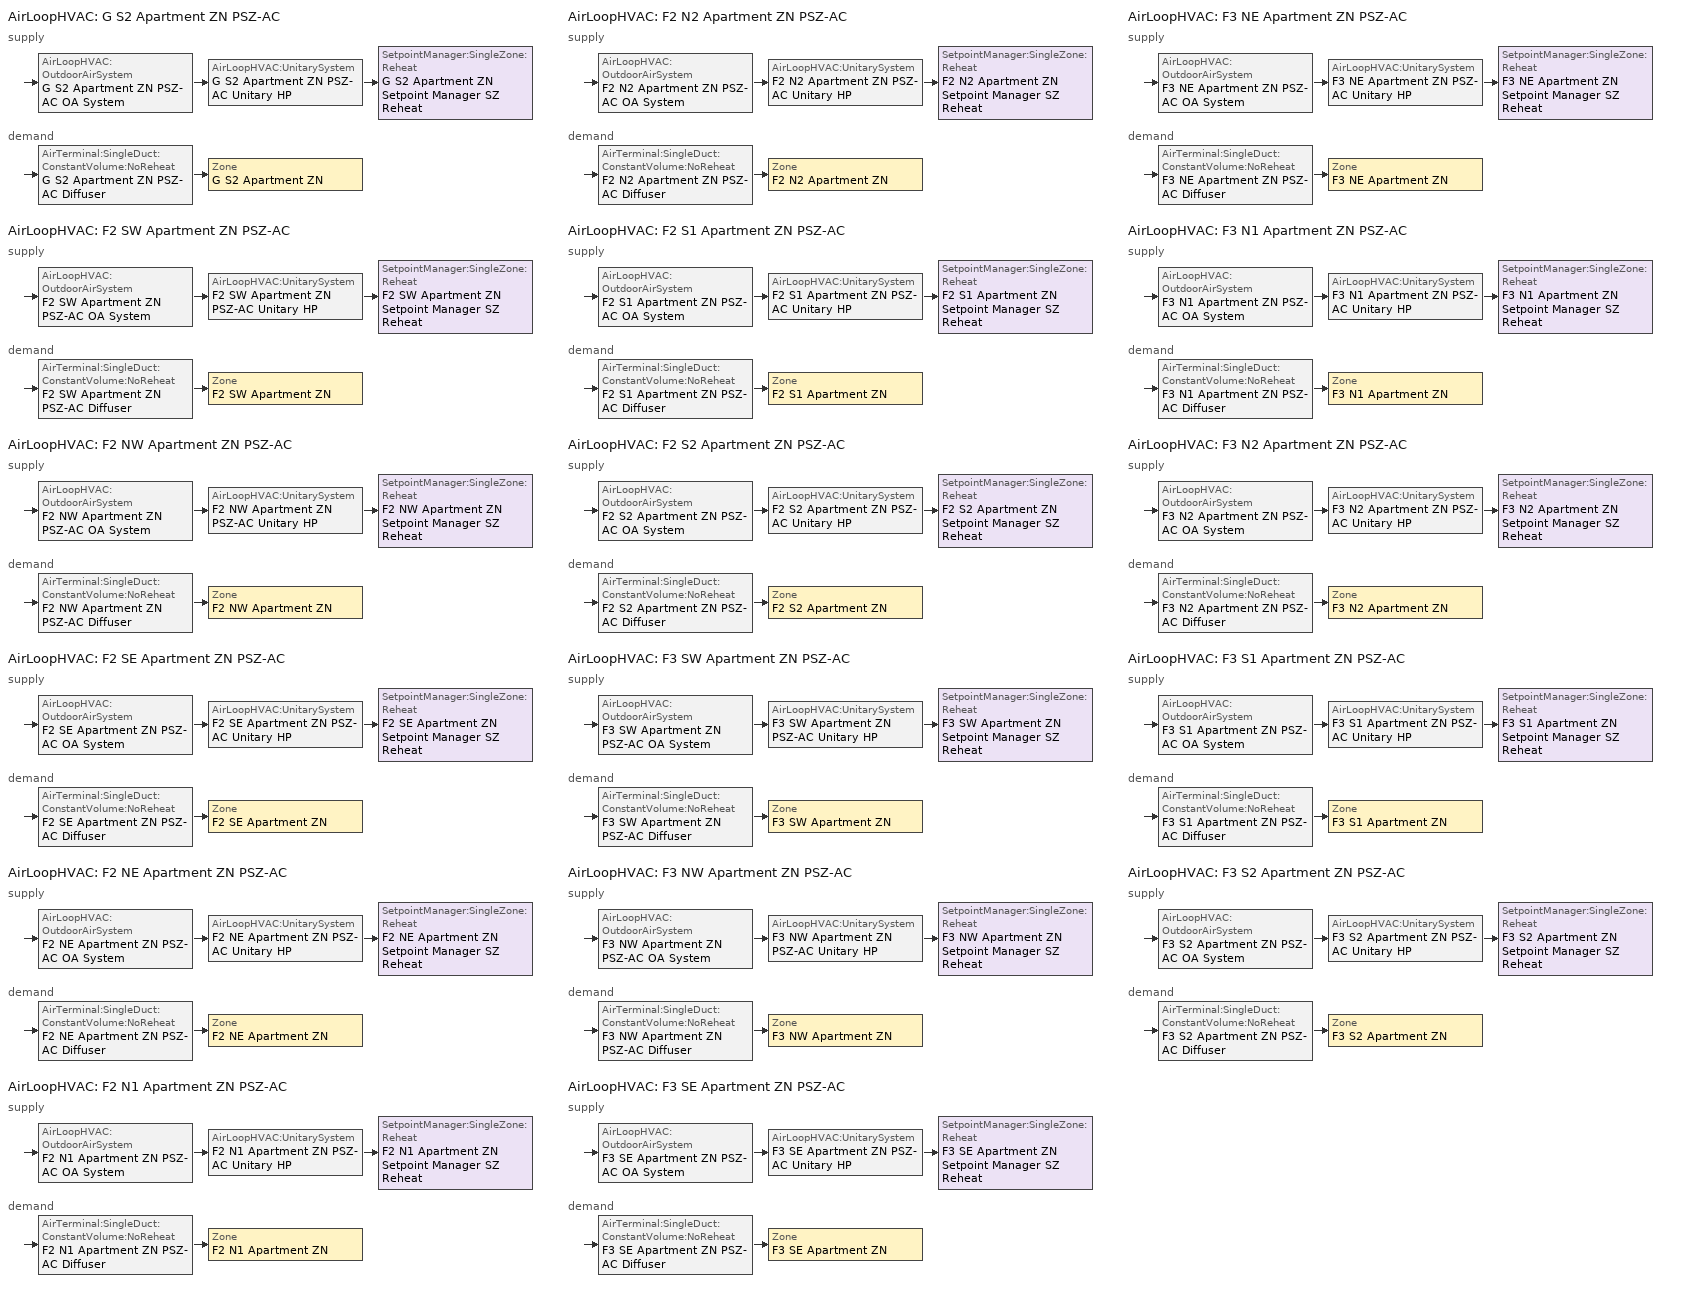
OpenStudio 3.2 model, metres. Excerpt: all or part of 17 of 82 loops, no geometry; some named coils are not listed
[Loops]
AirLoopHVAC 'G S2 Apartment ZN PSZ-AC'
 supply: AirLoopHVAC:OutdoorAirSystem 'G S2 Apartment ZN PSZ-AC OA System' > AirLoopHVAC:UnitarySystem 'G S2 Apartment ZN PSZ-AC Unitary HP' > SetpointManager:SingleZone:Reheat 'G S2 Apartment ZN Setpoint Manager SZ Reheat'
 demand: AirTerminal:SingleDuct:ConstantVolume:NoReheat 'G S2 Apartment ZN PSZ-AC Diffuser' > Zone 'G S2 Apartment ZN'
AirLoopHVAC 'F2 SW Apartment ZN PSZ-AC'
 supply: AirLoopHVAC:OutdoorAirSystem 'F2 SW Apartment ZN PSZ-AC OA System' > AirLoopHVAC:UnitarySystem 'F2 SW Apartment ZN PSZ-AC Unitary HP' > SetpointManager:SingleZone:Reheat 'F2 SW Apartment ZN Setpoint Manager SZ Reheat'
 demand: AirTerminal:SingleDuct:ConstantVolume:NoReheat 'F2 SW Apartment ZN PSZ-AC Diffuser' > Zone 'F2 SW Apartment ZN'
AirLoopHVAC 'F2 NW Apartment ZN PSZ-AC'
 supply: AirLoopHVAC:OutdoorAirSystem 'F2 NW Apartment ZN PSZ-AC OA System' > AirLoopHVAC:UnitarySystem 'F2 NW Apartment ZN PSZ-AC Unitary HP' > SetpointManager:SingleZone:Reheat 'F2 NW Apartment ZN Setpoint Manager SZ Reheat'
 demand: AirTerminal:SingleDuct:ConstantVolume:NoReheat 'F2 NW Apartment ZN PSZ-AC Diffuser' > Zone 'F2 NW Apartment ZN'
AirLoopHVAC 'F2 SE Apartment ZN PSZ-AC'
 supply: AirLoopHVAC:OutdoorAirSystem 'F2 SE Apartment ZN PSZ-AC OA System' > AirLoopHVAC:UnitarySystem 'F2 SE Apartment ZN PSZ-AC Unitary HP' > SetpointManager:SingleZone:Reheat 'F2 SE Apartment ZN Setpoint Manager SZ Reheat'
 demand: AirTerminal:SingleDuct:ConstantVolume:NoReheat 'F2 SE Apartment ZN PSZ-AC Diffuser' > Zone 'F2 SE Apartment ZN'
AirLoopHVAC 'F2 NE Apartment ZN PSZ-AC'
 supply: AirLoopHVAC:OutdoorAirSystem 'F2 NE Apartment ZN PSZ-AC OA System' > AirLoopHVAC:UnitarySystem 'F2 NE Apartment ZN PSZ-AC Unitary HP' > SetpointManager:SingleZone:Reheat 'F2 NE Apartment ZN Setpoint Manager SZ Reheat'
 demand: AirTerminal:SingleDuct:ConstantVolume:NoReheat 'F2 NE Apartment ZN PSZ-AC Diffuser' > Zone 'F2 NE Apartment ZN'
AirLoopHVAC 'F2 N1 Apartment ZN PSZ-AC'
 supply: AirLoopHVAC:OutdoorAirSystem 'F2 N1 Apartment ZN PSZ-AC OA System' > AirLoopHVAC:UnitarySystem 'F2 N1 Apartment ZN PSZ-AC Unitary HP' > SetpointManager:SingleZone:Reheat 'F2 N1 Apartment ZN Setpoint Manager SZ Reheat'
 demand: AirTerminal:SingleDuct:ConstantVolume:NoReheat 'F2 N1 Apartment ZN PSZ-AC Diffuser' > Zone 'F2 N1 Apartment ZN'
AirLoopHVAC 'F2 N2 Apartment ZN PSZ-AC'
 supply: AirLoopHVAC:OutdoorAirSystem 'F2 N2 Apartment ZN PSZ-AC OA System' > AirLoopHVAC:UnitarySystem 'F2 N2 Apartment ZN PSZ-AC Unitary HP' > SetpointManager:SingleZone:Reheat 'F2 N2 Apartment ZN Setpoint Manager SZ Reheat'
 demand: AirTerminal:SingleDuct:ConstantVolume:NoReheat 'F2 N2 Apartment ZN PSZ-AC Diffuser' > Zone 'F2 N2 Apartment ZN'
AirLoopHVAC 'F2 S1 Apartment ZN PSZ-AC'
 supply: AirLoopHVAC:OutdoorAirSystem 'F2 S1 Apartment ZN PSZ-AC OA System' > AirLoopHVAC:UnitarySystem 'F2 S1 Apartment ZN PSZ-AC Unitary HP' > SetpointManager:SingleZone:Reheat 'F2 S1 Apartment ZN Setpoint Manager SZ Reheat'
 demand: AirTerminal:SingleDuct:ConstantVolume:NoReheat 'F2 S1 Apartment ZN PSZ-AC Diffuser' > Zone 'F2 S1 Apartment ZN'
AirLoopHVAC 'F2 S2 Apartment ZN PSZ-AC'
 supply: AirLoopHVAC:OutdoorAirSystem 'F2 S2 Apartment ZN PSZ-AC OA System' > AirLoopHVAC:UnitarySystem 'F2 S2 Apartment ZN PSZ-AC Unitary HP' > SetpointManager:SingleZone:Reheat 'F2 S2 Apartment ZN Setpoint Manager SZ Reheat'
 demand: AirTerminal:SingleDuct:ConstantVolume:NoReheat 'F2 S2 Apartment ZN PSZ-AC Diffuser' > Zone 'F2 S2 Apartment ZN'
AirLoopHVAC 'F3 SW Apartment ZN PSZ-AC'
 supply: AirLoopHVAC:OutdoorAirSystem 'F3 SW Apartment ZN PSZ-AC OA System' > AirLoopHVAC:UnitarySystem 'F3 SW Apartment ZN PSZ-AC Unitary HP' > SetpointManager:SingleZone:Reheat 'F3 SW Apartment ZN Setpoint Manager SZ Reheat'
 demand: AirTerminal:SingleDuct:ConstantVolume:NoReheat 'F3 SW Apartment ZN PSZ-AC Diffuser' > Zone 'F3 SW Apartment ZN'
AirLoopHVAC 'F3 NW Apartment ZN PSZ-AC'
 supply: AirLoopHVAC:OutdoorAirSystem 'F3 NW Apartment ZN PSZ-AC OA System' > AirLoopHVAC:UnitarySystem 'F3 NW Apartment ZN PSZ-AC Unitary HP' > SetpointManager:SingleZone:Reheat 'F3 NW Apartment ZN Setpoint Manager SZ Reheat'
 demand: AirTerminal:SingleDuct:ConstantVolume:NoReheat 'F3 NW Apartment ZN PSZ-AC Diffuser' > Zone 'F3 NW Apartment ZN'
AirLoopHVAC 'F3 SE Apartment ZN PSZ-AC'
 supply: AirLoopHVAC:OutdoorAirSystem 'F3 SE Apartment ZN PSZ-AC OA System' > AirLoopHVAC:UnitarySystem 'F3 SE Apartment ZN PSZ-AC Unitary HP' > SetpointManager:SingleZone:Reheat 'F3 SE Apartment ZN Setpoint Manager SZ Reheat'
 demand: AirTerminal:SingleDuct:ConstantVolume:NoReheat 'F3 SE Apartment ZN PSZ-AC Diffuser' > Zone 'F3 SE Apartment ZN'
AirLoopHVAC 'F3 NE Apartment ZN PSZ-AC'
 supply: AirLoopHVAC:OutdoorAirSystem 'F3 NE Apartment ZN PSZ-AC OA System' > AirLoopHVAC:UnitarySystem 'F3 NE Apartment ZN PSZ-AC Unitary HP' > SetpointManager:SingleZone:Reheat 'F3 NE Apartment ZN Setpoint Manager SZ Reheat'
 demand: AirTerminal:SingleDuct:ConstantVolume:NoReheat 'F3 NE Apartment ZN PSZ-AC Diffuser' > Zone 'F3 NE Apartment ZN'
AirLoopHVAC 'F3 N1 Apartment ZN PSZ-AC'
 supply: AirLoopHVAC:OutdoorAirSystem 'F3 N1 Apartment ZN PSZ-AC OA System' > AirLoopHVAC:UnitarySystem 'F3 N1 Apartment ZN PSZ-AC Unitary HP' > SetpointManager:SingleZone:Reheat 'F3 N1 Apartment ZN Setpoint Manager SZ Reheat'
 demand: AirTerminal:SingleDuct:ConstantVolume:NoReheat 'F3 N1 Apartment ZN PSZ-AC Diffuser' > Zone 'F3 N1 Apartment ZN'
AirLoopHVAC 'F3 N2 Apartment ZN PSZ-AC'
 supply: AirLoopHVAC:OutdoorAirSystem 'F3 N2 Apartment ZN PSZ-AC OA System' > AirLoopHVAC:UnitarySystem 'F3 N2 Apartment ZN PSZ-AC Unitary HP' > SetpointManager:SingleZone:Reheat 'F3 N2 Apartment ZN Setpoint Manager SZ Reheat'
 demand: AirTerminal:SingleDuct:ConstantVolume:NoReheat 'F3 N2 Apartment ZN PSZ-AC Diffuser' > Zone 'F3 N2 Apartment ZN'
AirLoopHVAC 'F3 S1 Apartment ZN PSZ-AC'
 supply: AirLoopHVAC:OutdoorAirSystem 'F3 S1 Apartment ZN PSZ-AC OA System' > AirLoopHVAC:UnitarySystem 'F3 S1 Apartment ZN PSZ-AC Unitary HP' > SetpointManager:SingleZone:Reheat 'F3 S1 Apartment ZN Setpoint Manager SZ Reheat'
 demand: AirTerminal:SingleDuct:ConstantVolume:NoReheat 'F3 S1 Apartment ZN PSZ-AC Diffuser' > Zone 'F3 S1 Apartment ZN'
AirLoopHVAC 'F3 S2 Apartment ZN PSZ-AC'
 supply: AirLoopHVAC:OutdoorAirSystem 'F3 S2 Apartment ZN PSZ-AC OA System' > AirLoopHVAC:UnitarySystem 'F3 S2 Apartment ZN PSZ-AC Unitary HP' > SetpointManager:SingleZone:Reheat 'F3 S2 Apartment ZN Setpoint Manager SZ Reheat'
 demand: AirTerminal:SingleDuct:ConstantVolume:NoReheat 'F3 S2 Apartment ZN PSZ-AC Diffuser' > Zone 'F3 S2 Apartment ZN'
[Sizing:Zone] Zone Cooling Design Supply Air Temperature Input Method=SupplyAirTemperature; Zone Cooling Design Supply Air Temperature {C}=12.7778; Zone Cooling Design Supply Air Temperature Difference {deltaC}=11.11; Zone Heating Design Supply Air Temperature Input Method=SupplyAirTemperature; Zone Heating Design Supply Air Temperature {C}=50; Zone Heating Design Supply Air Temperature Difference {deltaC}=11.11; Zone Cooling Design Supply Air Humidity Ratio {kg-H2O/kg-air}=0.0085; Zone Heating Design Supply Air Humidity Ratio {kg-H2O/kg-air}=0.008; Cooling Design Air Flow Method=DesignDay; Heating Design Air Flow Method=DesignDay; Account for Dedicated Outdoor Air System=No; Dedicated Outdoor Air System Control Strategy=NeutralSupplyAir; Dedicated Outdoor Air Low Setpoint Temperature for Design {C}=autosize; Dedicated Outdoor Air High Setpoint Temperature for Design {C}=autosize
F2 N1 Apartment ZN; F2 N2 Apartment ZN; F2 NE Apartment ZN; F2 NW Apartment ZN; F2 S1 Apartment ZN; F2 S2 Apartment ZN; F2 SE Apartment ZN; F2 SW Apartment ZN; F3 N1 Apartment ZN; F3 N2 Apartment ZN; F3 NE Apartment ZN; F3 NW Apartment ZN; F3 S1 Apartment ZN; F3 S2 Apartment ZN; F3 SE Apartment ZN; F3 SW Apartment ZN; G S2 Apartment ZN
[Zone equipment]
F2 N1 Apartment ZN: F2 N1 Apartment ZN PSZ-AC Diffuser, F2 N1 Apartment ZN ERV
F2 N2 Apartment ZN: F2 N2 Apartment ZN PSZ-AC Diffuser, F2 N2 Apartment ZN ERV
F2 NE Apartment ZN: F2 NE Apartment ZN PSZ-AC Diffuser, F2 NE Apartment ZN ERV
F2 NW Apartment ZN: F2 NW Apartment ZN PSZ-AC Diffuser, F2 NW Apartment ZN ERV
F2 S1 Apartment ZN: F2 S1 Apartment ZN PSZ-AC Diffuser, F2 S1 Apartment ZN ERV
F2 S2 Apartment ZN: F2 S2 Apartment ZN PSZ-AC Diffuser, F2 S2 Apartment ZN ERV
F2 SE Apartment ZN: F2 SE Apartment ZN PSZ-AC Diffuser, F2 SE Apartment ZN ERV
F2 SW Apartment ZN: F2 SW Apartment ZN PSZ-AC Diffuser, F2 SW Apartment ZN ERV
F3 N1 Apartment ZN: F3 N1 Apartment ZN PSZ-AC Diffuser, F3 N1 Apartment ZN ERV
F3 N2 Apartment ZN: F3 N2 Apartment ZN PSZ-AC Diffuser, F3 N2 Apartment ZN ERV
F3 NE Apartment ZN: F3 NE Apartment ZN PSZ-AC Diffuser, F3 NE Apartment ZN ERV
F3 NW Apartment ZN: F3 NW Apartment ZN PSZ-AC Diffuser, F3 NW Apartment ZN ERV
F3 S1 Apartment ZN: F3 S1 Apartment ZN PSZ-AC Diffuser, F3 S1 Apartment ZN ERV
F3 S2 Apartment ZN: F3 S2 Apartment ZN PSZ-AC Diffuser, F3 S2 Apartment ZN ERV
F3 SE Apartment ZN: F3 SE Apartment ZN PSZ-AC Diffuser, F3 SE Apartment ZN ERV
F3 SW Apartment ZN: F3 SW Apartment ZN PSZ-AC Diffuser, F3 SW Apartment ZN ERV
G S2 Apartment ZN: G S2 Apartment ZN PSZ-AC Diffuser, G S2 Apartment ZN ERV
[AirLoopHVAC] Availability Schedule=Always On; Design Supply Air Flow Rate {m3/s}=autosize; Design Return Air Flow Fraction of Supply Air Flow=1
G S2 Apartment ZN PSZ-AC; F2 SW Apartment ZN PSZ-AC; F2 NW Apartment ZN PSZ-AC; F2 SE Apartment ZN PSZ-AC; F2 NE Apartment ZN PSZ-AC; F2 N1 Apartment ZN PSZ-AC; F2 N2 Apartment ZN PSZ-AC; F2 S1 Apartment ZN PSZ-AC; F2 S2 Apartment ZN PSZ-AC; F3 SW Apartment ZN PSZ-AC; F3 NW Apartment ZN PSZ-AC; F3 SE Apartment ZN PSZ-AC; F3 NE Apartment ZN PSZ-AC; F3 N1 Apartment ZN PSZ-AC; F3 N2 Apartment ZN PSZ-AC; F3 S1 Apartment ZN PSZ-AC; F3 S2 Apartment ZN PSZ-AC
[Sizing:System] Type of Load to Size On=Sensible; Design Outdoor Air Flow Rate {m3/s}=Autosize; Central Heating Maximum System Air Flow Ratio=1; Preheat Design Temperature {C}=7.22222; Preheat Design Humidity Ratio {kg-H2O/kg-Air}=0.008; Precool Design Temperature {C}=12.7778; Precool Design Humidity Ratio {kg-H2O/kg-Air}=0.008; Central Cooling Design Supply Air Temperature {C}=12.7778; Central Heating Design Supply Air Temperature {C}=50; Sizing Option=Coincident; 100% Outdoor Air in Cooling=No; 100% Outdoor Air in Heating=No; Central Cooling Design Supply Air Humidity Ratio {kg-H2O/kg-Air}=0.0085; Central Heating Design Supply Air Humidity Ratio {kg-H2O/kg-Air}=0.008; Cooling Design Air Flow Method=DesignDay; Cooling Design Air Flow Rate {m3/s}=0; Heating Design Air Flow Method=DesignDay; Heating Design Air Flow Rate {m3/s}=0; System Outdoor Air Method=ZoneSum; Zone Maximum Outdoor Air Fraction=1; Cooling Supply Air Flow Rate Per Floor Area {m3/s-m2}=0.00996765; Cooling Fraction of Autosized Cooling Supply Air Flow Rate=1; Cooling Supply Air Flow Rate Per Unit Cooling Capacity {m3/s-W}=3.94755e-05; Heating Supply Air Flow Rate Per Floor Area {m3/s-m2}=0.00996765; Heating Fraction of Autosized Heating Supply Air Flow Rate=1; Heating Fraction of Autosized Cooling Supply Air Flow Rate=1; Heating Supply Air Flow Rate Per Unit Heating Capacity {m3/s-W}=3.15882e-05; Cooling Design Capacity Method=CoolingDesignCapacity; Cooling Design Capacity {W}=autosize; Cooling Design Capacity Per Floor Area {W/m2}=234.7; Fraction of Autosized Cooling Design Capacity=1; Heating Design Capacity Method=HeatingDesignCapacity; Heating Design Capacity {W}=autosize; Heating Design Capacity Per Floor Area {W/m2}=157; Fraction of Autosized Heating Design Capacity=1; Central Cooling Capacity Control Method=OnOff
G S2 Apartment ZN PSZ-AC; F2 SW Apartment ZN PSZ-AC; F2 NW Apartment ZN PSZ-AC; F2 SE Apartment ZN PSZ-AC; F2 NE Apartment ZN PSZ-AC; F2 N1 Apartment ZN PSZ-AC; F2 N2 Apartment ZN PSZ-AC; F2 S1 Apartment ZN PSZ-AC; F2 S2 Apartment ZN PSZ-AC; F3 SW Apartment ZN PSZ-AC; F3 NW Apartment ZN PSZ-AC; F3 SE Apartment ZN PSZ-AC; F3 NE Apartment ZN PSZ-AC; F3 N1 Apartment ZN PSZ-AC; F3 N2 Apartment ZN PSZ-AC; F3 S1 Apartment ZN PSZ-AC; F3 S2 Apartment ZN PSZ-AC
[SetpointManager:SingleZone:Reheat] Minimum Supply Air Temperature {C}=12.7778; Maximum Supply Air Temperature {C}=50
Name | Control Zone | Setpoint Node or NodeList
G S2 Apartment ZN Setpoint Manager SZ Reheat | G S2 Apartment ZN | G S2 Apartment ZN PSZ-AC Supply Outlet Node
F2 SW Apartment ZN Setpoint Manager SZ Reheat | F2 SW Apartment ZN | F2 SW Apartment ZN PSZ-AC Supply Outlet Node
F2 NW Apartment ZN Setpoint Manager SZ Reheat | F2 NW Apartment ZN | F2 NW Apartment ZN PSZ-AC Supply Outlet Node
F2 SE Apartment ZN Setpoint Manager SZ Reheat | F2 SE Apartment ZN | F2 SE Apartment ZN PSZ-AC Supply Outlet Node
F2 NE Apartment ZN Setpoint Manager SZ Reheat | F2 NE Apartment ZN | F2 NE Apartment ZN PSZ-AC Supply Outlet Node
F2 N1 Apartment ZN Setpoint Manager SZ Reheat | F2 N1 Apartment ZN | F2 N1 Apartment ZN PSZ-AC Supply Outlet Node
F2 N2 Apartment ZN Setpoint Manager SZ Reheat | F2 N2 Apartment ZN | F2 N2 Apartment ZN PSZ-AC Supply Outlet Node
F2 S1 Apartment ZN Setpoint Manager SZ Reheat | F2 S1 Apartment ZN | F2 S1 Apartment ZN PSZ-AC Supply Outlet Node
F2 S2 Apartment ZN Setpoint Manager SZ Reheat | F2 S2 Apartment ZN | F2 S2 Apartment ZN PSZ-AC Supply Outlet Node
F3 SW Apartment ZN Setpoint Manager SZ Reheat | F3 SW Apartment ZN | F3 SW Apartment ZN PSZ-AC Supply Outlet Node
F3 NW Apartment ZN Setpoint Manager SZ Reheat | F3 NW Apartment ZN | F3 NW Apartment ZN PSZ-AC Supply Outlet Node
F3 SE Apartment ZN Setpoint Manager SZ Reheat | F3 SE Apartment ZN | F3 SE Apartment ZN PSZ-AC Supply Outlet Node
F3 NE Apartment ZN Setpoint Manager SZ Reheat | F3 NE Apartment ZN | F3 NE Apartment ZN PSZ-AC Supply Outlet Node
F3 N1 Apartment ZN Setpoint Manager SZ Reheat | F3 N1 Apartment ZN | F3 N1 Apartment ZN PSZ-AC Supply Outlet Node
F3 N2 Apartment ZN Setpoint Manager SZ Reheat | F3 N2 Apartment ZN | F3 N2 Apartment ZN PSZ-AC Supply Outlet Node
F3 S1 Apartment ZN Setpoint Manager SZ Reheat | F3 S1 Apartment ZN | F3 S1 Apartment ZN PSZ-AC Supply Outlet Node
F3 S2 Apartment ZN Setpoint Manager SZ Reheat | F3 S2 Apartment ZN | F3 S2 Apartment ZN PSZ-AC Supply Outlet Node
[Coil:Heating:Electric] Availability Schedule=Always On Discrete; Efficiency=1
G S2 Apartment ZN PSZ-AC Electric Backup Htg Coil; F2 SW Apartment ZN PSZ-AC Electric Backup Htg Coil; F2 NW Apartment ZN PSZ-AC Electric Backup Htg Coil; F2 SE Apartment ZN PSZ-AC Electric Backup Htg Coil; F2 NE Apartment ZN PSZ-AC Electric Backup Htg Coil; F2 N1 Apartment ZN PSZ-AC Electric Backup Htg Coil; F2 N2 Apartment ZN PSZ-AC Electric Backup Htg Coil; F2 S1 Apartment ZN PSZ-AC Electric Backup Htg Coil; F2 S2 Apartment ZN PSZ-AC Electric Backup Htg Coil; F3 SW Apartment ZN PSZ-AC Electric Backup Htg Coil; F3 NW Apartment ZN PSZ-AC Electric Backup Htg Coil; F3 SE Apartment ZN PSZ-AC Electric Backup Htg Coil; F3 NE Apartment ZN PSZ-AC Electric Backup Htg Coil; F3 N1 Apartment ZN PSZ-AC Electric Backup Htg Coil; F3 N2 Apartment ZN PSZ-AC Electric Backup Htg Coil; F3 S1 Apartment ZN PSZ-AC Electric Backup Htg Coil; F3 S2 Apartment ZN PSZ-AC Electric Backup Htg Coil
[Fan:OnOff] Availability Schedule=Always On Discrete; Maximum Flow Rate {m3/s}=autosize; Motor In Airstream Fraction=1
Name | Fan Total Efficiency | Pressure Rise {Pa} | Motor Efficiency | Fan Power Ratio Function of Speed Ratio Curve | Fan Efficiency Ratio Function of Speed Ratio Curve
G S2 Apartment ZN PSZ-AC Fan | 0.53625 | 622.722 | 0.825 | Fan On Off Power Curve 6 | Fan On Off Efficiency Curve 6
F2 SW Apartment ZN PSZ-AC Fan | 0.53625 | 622.722 | 0.825 | Fan On Off Power Curve 7 | Fan On Off Efficiency Curve 7
F2 NW Apartment ZN PSZ-AC Fan | 0.53625 | 622.722 | 0.825 | Fan On Off Power Curve 8 | Fan On Off Efficiency Curve 8
F2 SE Apartment ZN PSZ-AC Fan | 0.53625 | 622.722 | 0.825 | Fan On Off Power Curve 9 | Fan On Off Efficiency Curve 9
F2 NE Apartment ZN PSZ-AC Fan | 0.53625 | 622.722 | 0.825 | Fan On Off Power Curve 10 | Fan On Off Efficiency Curve 10
F2 N1 Apartment ZN PSZ-AC Fan | 0.53625 | 622.722 | 0.825 | Fan On Off Power Curve 11 | Fan On Off Efficiency Curve 11
F2 N2 Apartment ZN PSZ-AC Fan | 0.53625 | 622.722 | 0.825 | Fan On Off Power Curve 12 | Fan On Off Efficiency Curve 12
F2 S1 Apartment ZN PSZ-AC Fan | 0.53625 | 622.722 | 0.825 | Fan On Off Power Curve 13 | Fan On Off Efficiency Curve 13
F2 S2 Apartment ZN PSZ-AC Fan | 0.53625 | 622.722 | 0.825 | Fan On Off Power Curve 14 | Fan On Off Efficiency Curve 14
F3 SW Apartment ZN PSZ-AC Fan | 0.53625 | 622.722 | 0.825 | Fan On Off Power Curve 15 | Fan On Off Efficiency Curve 15
F3 NW Apartment ZN PSZ-AC Fan | 0.53625 | 622.722 | 0.825 | Fan On Off Power Curve 16 | Fan On Off Efficiency Curve 16
F3 SE Apartment ZN PSZ-AC Fan | 0.53625 | 622.722 | 0.825 | Fan On Off Power Curve 17 | Fan On Off Efficiency Curve 17
F3 NE Apartment ZN PSZ-AC Fan | 0.53625 | 622.722 | 0.825 | Fan On Off Power Curve 18 | Fan On Off Efficiency Curve 18
F3 N1 Apartment ZN PSZ-AC Fan | 0.53625 | 622.722 | 0.825 | Fan On Off Power Curve 19 | Fan On Off Efficiency Curve 19
F3 N2 Apartment ZN PSZ-AC Fan | 0.53625 | 622.722 | 0.825 | Fan On Off Power Curve 20 | Fan On Off Efficiency Curve 20
F3 S1 Apartment ZN PSZ-AC Fan | 0.53625 | 622.722 | 0.825 | Fan On Off Power Curve 21 | Fan On Off Efficiency Curve 21
F3 S2 Apartment ZN PSZ-AC Fan | 0.53625 | 622.722 | 0.825 | Fan On Off Power Curve 22 | Fan On Off Efficiency Curve 22
F2 S2 Apartment ZN ERV Supply Fan | 0.303158 | 270.648 | 0.48 | Fan On Off Power Curve 84 | Fan On Off Efficiency Curve 84
F2 S2 Apartment ZN ERV Exhaust Fan | 0.303158 | 270.648 | 0.48 | Fan On Off Power Curve 85 | Fan On Off Efficiency Curve 85
F3 S1 Apartment ZN ERV Supply Fan | 0.303158 | 270.648 | 0.48 | Fan On Off Power Curve 112 | Fan On Off Efficiency Curve 112
F3 S1 Apartment ZN ERV Exhaust Fan | 0.303158 | 270.648 | 0.48 | Fan On Off Power Curve 113 | Fan On Off Efficiency Curve 113
F3 NW Apartment ZN ERV Supply Fan | 0.303158 | 270.648 | 0.48 | Fan On Off Power Curve 114 | Fan On Off Efficiency Curve 114
F3 NW Apartment ZN ERV Exhaust Fan | 0.303158 | 270.648 | 0.48 | Fan On Off Power Curve 115 | Fan On Off Efficiency Curve 115
F3 NE Apartment ZN ERV Supply Fan | 0.303158 | 270.648 | 0.48 | Fan On Off Power Curve 122 | Fan On Off Efficiency Curve 122
F3 NE Apartment ZN ERV Exhaust Fan | 0.303158 | 270.648 | 0.48 | Fan On Off Power Curve 123 | Fan On Off Efficiency Curve 123
F3 SE Apartment ZN ERV Supply Fan | 0.303158 | 270.648 | 0.48 | Fan On Off Power Curve 128 | Fan On Off Efficiency Curve 128
F3 SE Apartment ZN ERV Exhaust Fan | 0.303158 | 270.648 | 0.48 | Fan On Off Power Curve 129 | Fan On Off Efficiency Curve 129
F2 SE Apartment ZN ERV Supply Fan | 0.303158 | 270.648 | 0.48 | Fan On Off Power Curve 130 | Fan On Off Efficiency Curve 130
F2 SE Apartment ZN ERV Exhaust Fan | 0.303158 | 270.648 | 0.48 | Fan On Off Power Curve 131 | Fan On Off Efficiency Curve 131
F3 S2 Apartment ZN ERV Supply Fan | 0.303158 | 270.648 | 0.48 | Fan On Off Power Curve 136 | Fan On Off Efficiency Curve 136
F3 S2 Apartment ZN ERV Exhaust Fan | 0.303158 | 270.648 | 0.48 | Fan On Off Power Curve 137 | Fan On Off Efficiency Curve 137
G S2 Apartment ZN ERV Supply Fan | 0.303158 | 270.648 | 0.48 | Fan On Off Power Curve 144 | Fan On Off Efficiency Curve 144
G S2 Apartment ZN ERV Exhaust Fan | 0.303158 | 270.648 | 0.48 | Fan On Off Power Curve 145 | Fan On Off Efficiency Curve 145
F2 N2 Apartment ZN ERV Supply Fan | 0.303158 | 270.648 | 0.48 | Fan On Off Power Curve 148 | Fan On Off Efficiency Curve 148
F2 N2 Apartment ZN ERV Exhaust Fan | 0.303158 | 270.648 | 0.48 | Fan On Off Power Curve 149 | Fan On Off Efficiency Curve 149
F3 N1 Apartment ZN ERV Supply Fan | 0.303158 | 270.648 | 0.48 | Fan On Off Power Curve 154 | Fan On Off Efficiency Curve 154
F3 N1 Apartment ZN ERV Exhaust Fan | 0.303158 | 270.648 | 0.48 | Fan On Off Power Curve 155 | Fan On Off Efficiency Curve 155
F2 NW Apartment ZN ERV Supply Fan | 0.303158 | 270.648 | 0.48 | Fan On Off Power Curve 156 | Fan On Off Efficiency Curve 156
F2 NW Apartment ZN ERV Exhaust Fan | 0.303158 | 270.648 | 0.48 | Fan On Off Power Curve 157 | Fan On Off Efficiency Curve 157
F3 N2 Apartment ZN ERV Supply Fan | 0.303158 | 270.648 | 0.48 | Fan On Off Power Curve 158 | Fan On Off Efficiency Curve 158
F3 N2 Apartment ZN ERV Exhaust Fan | 0.303158 | 270.648 | 0.48 | Fan On Off Power Curve 159 | Fan On Off Efficiency Curve 159
F2 SW Apartment ZN ERV Supply Fan | 0.303158 | 270.648 | 0.48 | Fan On Off Power Curve 172 | Fan On Off Efficiency Curve 172
F2 SW Apartment ZN ERV Exhaust Fan | 0.303158 | 270.648 | 0.48 | Fan On Off Power Curve 173 | Fan On Off Efficiency Curve 173
F2 S1 Apartment ZN ERV Supply Fan | 0.303158 | 270.648 | 0.48 | Fan On Off Power Curve 174 | Fan On Off Efficiency Curve 174
F2 S1 Apartment ZN ERV Exhaust Fan | 0.303158 | 270.648 | 0.48 | Fan On Off Power Curve 175 | Fan On Off Efficiency Curve 175
F2 NE Apartment ZN ERV Supply Fan | 0.303158 | 270.648 | 0.48 | Fan On Off Power Curve 186 | Fan On Off Efficiency Curve 186
F2 NE Apartment ZN ERV Exhaust Fan | 0.303158 | 270.648 | 0.48 | Fan On Off Power Curve 187 | Fan On Off Efficiency Curve 187
F2 N1 Apartment ZN ERV Supply Fan | 0.303158 | 270.648 | 0.48 | Fan On Off Power Curve 188 | Fan On Off Efficiency Curve 188
F2 N1 Apartment ZN ERV Exhaust Fan | 0.303158 | 270.648 | 0.48 | Fan On Off Power Curve 189 | Fan On Off Efficiency Curve 189
F3 SW Apartment ZN ERV Supply Fan | 0.303158 | 270.648 | 0.48 | Fan On Off Power Curve 206 | Fan On Off Efficiency Curve 206
F3 SW Apartment ZN ERV Exhaust Fan | 0.303158 | 270.648 | 0.48 | Fan On Off Power Curve 207 | Fan On Off Efficiency Curve 207
[AirLoopHVAC:UnitarySystem] Control Type=Load; Dehumidification Control Type=None; Availability Schedule=Always On; Fan Placement=BlowThrough; Supply Air Fan Operating Mode Schedule=Always Off Discrete; DX Heating Coil Sizing Ratio=1; Use DOAS DX Cooling Coil=No; DOAS DX Cooling Coil Leaving Minimum Air Temperature {C}=2; Latent Load Control=SensibleOnlyLoadControl; Supply Air Flow Rate Method During Cooling Operation=SupplyAirFlowRate; Supply Air Flow Rate During Cooling Operation {m3/s}=Autosize; Supply Air Flow Rate Method During Heating Operation=SupplyAirFlowRate; Supply Air Flow Rate During Heating Operation {m3/s}=Autosize; Supply Air Flow Rate Method When No Cooling or Heating is Required=SupplyAirFlowRate; Supply Air Flow Rate When No Cooling or Heating is Required {m3/s}=Autosize; Maximum Supply Air Temperature {C}=50; Maximum Outdoor Dry-Bulb Temperature for Supplemental Heater Operation {C}=4.44444; Maximum Cycling Rate {cycles/hr}=2.5; Heat Pump Time Constant {s}=60; Fraction of On-Cycle Power Use=0.01; Heat Pump Fan Delay Time {s}=60; Ancilliary On-Cycle Electric Power {W}=0; Ancilliary Off-Cycle Electric Power {W}=0
Name | Controlling Zone or Thermostat Location | Supply Fan | Heating Coil | Cooling Coil | Supplemental Heating Coil
G S2 Apartment ZN PSZ-AC Unitary HP | G S2 Apartment ZN | G S2 Apartment ZN PSZ-AC Fan | G S2 Apartment ZN PSZ-AC Water-to-Air HP Htg Coil 10 Clg kBtu/hr 4.3COPH | G S2 Apartment ZN PSZ-AC Water-to-Air HP Clg Coil 10kBtu/hr 12.2EER | G S2 Apartment ZN PSZ-AC Electric Backup Htg Coil
F2 SW Apartment ZN PSZ-AC Unitary HP | F2 SW Apartment ZN | F2 SW Apartment ZN PSZ-AC Fan | F2 SW Apartment ZN PSZ-AC Water-to-Air HP Htg Coil 16 Clg kBtu/hr 4.3COPH | F2 SW Apartment ZN PSZ-AC Water-to-Air HP Clg Coil 16kBtu/hr 12.2EER | F2 SW Apartment ZN PSZ-AC Electric Backup Htg Coil
F2 NW Apartment ZN PSZ-AC Unitary HP | F2 NW Apartment ZN | F2 NW Apartment ZN PSZ-AC Fan | F2 NW Apartment ZN PSZ-AC Water-to-Air HP Htg Coil 15 Clg kBtu/hr 4.3COPH | F2 NW Apartment ZN PSZ-AC Water-to-Air HP Clg Coil 15kBtu/hr 12.2EER | F2 NW Apartment ZN PSZ-AC Electric Backup Htg Coil
F2 SE Apartment ZN PSZ-AC Unitary HP | F2 SE Apartment ZN | F2 SE Apartment ZN PSZ-AC Fan | F2 SE Apartment ZN PSZ-AC Water-to-Air HP Htg Coil 15 Clg kBtu/hr 4.3COPH | F2 SE Apartment ZN PSZ-AC Water-to-Air HP Clg Coil 15kBtu/hr 12.2EER | F2 SE Apartment ZN PSZ-AC Electric Backup Htg Coil
F2 NE Apartment ZN PSZ-AC Unitary HP | F2 NE Apartment ZN | F2 NE Apartment ZN PSZ-AC Fan | F2 NE Apartment ZN PSZ-AC Water-to-Air HP Htg Coil 13 Clg kBtu/hr 4.3COPH | F2 NE Apartment ZN PSZ-AC Water-to-Air HP Clg Coil 13kBtu/hr 12.2EER | F2 NE Apartment ZN PSZ-AC Electric Backup Htg Coil
F2 N1 Apartment ZN PSZ-AC Unitary HP | F2 N1 Apartment ZN | F2 N1 Apartment ZN PSZ-AC Fan | F2 N1 Apartment ZN PSZ-AC Water-to-Air HP Htg Coil 10 Clg kBtu/hr 4.3COPH | F2 N1 Apartment ZN PSZ-AC Water-to-Air HP Clg Coil 10kBtu/hr 12.2EER | F2 N1 Apartment ZN PSZ-AC Electric Backup Htg Coil
F2 N2 Apartment ZN PSZ-AC Unitary HP | F2 N2 Apartment ZN | F2 N2 Apartment ZN PSZ-AC Fan | F2 N2 Apartment ZN PSZ-AC Water-to-Air HP Htg Coil 9 Clg kBtu/hr 4.3COPH | F2 N2 Apartment ZN PSZ-AC Water-to-Air HP Clg Coil 9kBtu/hr 12.2EER | F2 N2 Apartment ZN PSZ-AC Electric Backup Htg Coil
F2 S1 Apartment ZN PSZ-AC Unitary HP | F2 S1 Apartment ZN | F2 S1 Apartment ZN PSZ-AC Fan | F2 S1 Apartment ZN PSZ-AC Water-to-Air HP Htg Coil 11 Clg kBtu/hr 4.3COPH | F2 S1 Apartment ZN PSZ-AC Water-to-Air HP Clg Coil 11kBtu/hr 12.2EER | F2 S1 Apartment ZN PSZ-AC Electric Backup Htg Coil
F2 S2 Apartment ZN PSZ-AC Unitary HP | F2 S2 Apartment ZN | F2 S2 Apartment ZN PSZ-AC Fan | F2 S2 Apartment ZN PSZ-AC Water-to-Air HP Htg Coil 11 Clg kBtu/hr 4.3COPH | F2 S2 Apartment ZN PSZ-AC Water-to-Air HP Clg Coil 11kBtu/hr 12.2EER | F2 S2 Apartment ZN PSZ-AC Electric Backup Htg Coil
F3 SW Apartment ZN PSZ-AC Unitary HP | F3 SW Apartment ZN | F3 SW Apartment ZN PSZ-AC Fan | F3 SW Apartment ZN PSZ-AC Water-to-Air HP Htg Coil 17 Clg kBtu/hr 4.3COPH | F3 SW Apartment ZN PSZ-AC Water-to-Air HP Clg Coil 17kBtu/hr 12.2EER | F3 SW Apartment ZN PSZ-AC Electric Backup Htg Coil
F3 NW Apartment ZN PSZ-AC Unitary HP | F3 NW Apartment ZN | F3 NW Apartment ZN PSZ-AC Fan | F3 NW Apartment ZN PSZ-AC Water-to-Air HP Htg Coil 16 Clg kBtu/hr 4.3COPH | F3 NW Apartment ZN PSZ-AC Water-to-Air HP Clg Coil 16kBtu/hr 12.2EER | F3 NW Apartment ZN PSZ-AC Electric Backup Htg Coil
F3 SE Apartment ZN PSZ-AC Unitary HP | F3 SE Apartment ZN | F3 SE Apartment ZN PSZ-AC Fan | F3 SE Apartment ZN PSZ-AC Water-to-Air HP Htg Coil 15 Clg kBtu/hr 4.3COPH | F3 SE Apartment ZN PSZ-AC Water-to-Air HP Clg Coil 15kBtu/hr 12.2EER | F3 SE Apartment ZN PSZ-AC Electric Backup Htg Coil
F3 NE Apartment ZN PSZ-AC Unitary HP | F3 NE Apartment ZN | F3 NE Apartment ZN PSZ-AC Fan | F3 NE Apartment ZN PSZ-AC Water-to-Air HP Htg Coil 13 Clg kBtu/hr 4.3COPH | F3 NE Apartment ZN PSZ-AC Water-to-Air HP Clg Coil 13kBtu/hr 12.2EER | F3 NE Apartment ZN PSZ-AC Electric Backup Htg Coil
F3 N1 Apartment ZN PSZ-AC Unitary HP | F3 N1 Apartment ZN | F3 N1 Apartment ZN PSZ-AC Fan | F3 N1 Apartment ZN PSZ-AC Water-to-Air HP Htg Coil 10 Clg kBtu/hr 4.3COPH | F3 N1 Apartment ZN PSZ-AC Water-to-Air HP Clg Coil 10kBtu/hr 12.2EER | F3 N1 Apartment ZN PSZ-AC Electric Backup Htg Coil
F3 N2 Apartment ZN PSZ-AC Unitary HP | F3 N2 Apartment ZN | F3 N2 Apartment ZN PSZ-AC Fan | F3 N2 Apartment ZN PSZ-AC Water-to-Air HP Htg Coil 10 Clg kBtu/hr 4.3COPH | F3 N2 Apartment ZN PSZ-AC Water-to-Air HP Clg Coil 10kBtu/hr 12.2EER | F3 N2 Apartment ZN PSZ-AC Electric Backup Htg Coil
F3 S1 Apartment ZN PSZ-AC Unitary HP | F3 S1 Apartment ZN | F3 S1 Apartment ZN PSZ-AC Fan | F3 S1 Apartment ZN PSZ-AC Water-to-Air HP Htg Coil 11 Clg kBtu/hr 4.3COPH | F3 S1 Apartment ZN PSZ-AC Water-to-Air HP Clg Coil 11kBtu/hr 12.2EER | F3 S1 Apartment ZN PSZ-AC Electric Backup Htg Coil
F3 S2 Apartment ZN PSZ-AC Unitary HP | F3 S2 Apartment ZN | F3 S2 Apartment ZN PSZ-AC Fan | F3 S2 Apartment ZN PSZ-AC Water-to-Air HP Htg Coil 11 Clg kBtu/hr 4.3COPH | F3 S2 Apartment ZN PSZ-AC Water-to-Air HP Clg Coil 11kBtu/hr 12.2EER | F3 S2 Apartment ZN PSZ-AC Electric Backup Htg Coil
[Controller:OutdoorAir] Minimum Outdoor Air Flow Rate {m3/s}=autosize; Maximum Outdoor Air Flow Rate {m3/s}=Autosize; Economizer Control Type=NoEconomizer; Economizer Control Action Type=ModulateFlow; Economizer Maximum Limit Dry-Bulb Temperature {C}=28; Economizer Maximum Limit Enthalpy {J/kg}=64000; Lockout Type=LockoutWithHeating; Minimum Limit Type=FixedMinimum; Minimum Outdoor Air Schedule=Always Off Discrete; High Humidity Control=No; Heat Recovery Bypass Control Type=BypassWhenOAFlowGreaterThanMinimum
Name | Controller Mechanical Ventilation
G S2 Apartment ZN PSZ-AC OA System Controller | Controller Mechanical Ventilation 7
F2 SW Apartment ZN PSZ-AC OA System Controller | Controller Mechanical Ventilation 8
F2 NW Apartment ZN PSZ-AC OA System Controller | Controller Mechanical Ventilation 9
F2 SE Apartment ZN PSZ-AC OA System Controller | Controller Mechanical Ventilation 10
F2 NE Apartment ZN PSZ-AC OA System Controller | Controller Mechanical Ventilation 11
F2 N1 Apartment ZN PSZ-AC OA System Controller | Controller Mechanical Ventilation 12
F2 N2 Apartment ZN PSZ-AC OA System Controller | Controller Mechanical Ventilation 13
F2 S1 Apartment ZN PSZ-AC OA System Controller | Controller Mechanical Ventilation 14
F2 S2 Apartment ZN PSZ-AC OA System Controller | Controller Mechanical Ventilation 15
F3 SW Apartment ZN PSZ-AC OA System Controller | Controller Mechanical Ventilation 16
F3 NW Apartment ZN PSZ-AC OA System Controller | Controller Mechanical Ventilation 17
F3 SE Apartment ZN PSZ-AC OA System Controller | Controller Mechanical Ventilation 18
F3 NE Apartment ZN PSZ-AC OA System Controller | Controller Mechanical Ventilation 19
F3 N1 Apartment ZN PSZ-AC OA System Controller | Controller Mechanical Ventilation 20
F3 N2 Apartment ZN PSZ-AC OA System Controller | Controller Mechanical Ventilation 21
F3 S1 Apartment ZN PSZ-AC OA System Controller | Controller Mechanical Ventilation 22
F3 S2 Apartment ZN PSZ-AC OA System Controller | Controller Mechanical Ventilation 23
[Controller:MechanicalVentilation] Availability Schedule=Always On Discrete
Controller Mechanical Ventilation 7; Controller Mechanical Ventilation 8; Controller Mechanical Ventilation 9; Controller Mechanical Ventilation 10; Controller Mechanical Ventilation 11; Controller Mechanical Ventilation 12; Controller Mechanical Ventilation 13; Controller Mechanical Ventilation 14; Controller Mechanical Ventilation 15; Controller Mechanical Ventilation 16; Controller Mechanical Ventilation 17; Controller Mechanical Ventilation 18; Controller Mechanical Ventilation 19; Controller Mechanical Ventilation 20; Controller Mechanical Ventilation 21; Controller Mechanical Ventilation 22; Controller Mechanical Ventilation 23
[AirLoopHVAC:OutdoorAirSystem]
Name | Controller
G S2 Apartment ZN PSZ-AC OA System | G S2 Apartment ZN PSZ-AC OA System Controller
F2 SW Apartment ZN PSZ-AC OA System | F2 SW Apartment ZN PSZ-AC OA System Controller
F2 NW Apartment ZN PSZ-AC OA System | F2 NW Apartment ZN PSZ-AC OA System Controller
F2 SE Apartment ZN PSZ-AC OA System | F2 SE Apartment ZN PSZ-AC OA System Controller
F2 NE Apartment ZN PSZ-AC OA System | F2 NE Apartment ZN PSZ-AC OA System Controller
F2 N1 Apartment ZN PSZ-AC OA System | F2 N1 Apartment ZN PSZ-AC OA System Controller
F2 N2 Apartment ZN PSZ-AC OA System | F2 N2 Apartment ZN PSZ-AC OA System Controller
F2 S1 Apartment ZN PSZ-AC OA System | F2 S1 Apartment ZN PSZ-AC OA System Controller
F2 S2 Apartment ZN PSZ-AC OA System | F2 S2 Apartment ZN PSZ-AC OA System Controller
F3 SW Apartment ZN PSZ-AC OA System | F3 SW Apartment ZN PSZ-AC OA System Controller
F3 NW Apartment ZN PSZ-AC OA System | F3 NW Apartment ZN PSZ-AC OA System Controller
F3 SE Apartment ZN PSZ-AC OA System | F3 SE Apartment ZN PSZ-AC OA System Controller
F3 NE Apartment ZN PSZ-AC OA System | F3 NE Apartment ZN PSZ-AC OA System Controller
F3 N1 Apartment ZN PSZ-AC OA System | F3 N1 Apartment ZN PSZ-AC OA System Controller
F3 N2 Apartment ZN PSZ-AC OA System | F3 N2 Apartment ZN PSZ-AC OA System Controller
F3 S1 Apartment ZN PSZ-AC OA System | F3 S1 Apartment ZN PSZ-AC OA System Controller
F3 S2 Apartment ZN PSZ-AC OA System | F3 S2 Apartment ZN PSZ-AC OA System Controller
[AirTerminal:SingleDuct:ConstantVolume:NoReheat] Availability Schedule=Always On Discrete; Maximum Air Flow Rate {m3/s}=AutoSize
G S2 Apartment ZN PSZ-AC Diffuser; F2 SW Apartment ZN PSZ-AC Diffuser; F2 NW Apartment ZN PSZ-AC Diffuser; F2 SE Apartment ZN PSZ-AC Diffuser; F2 NE Apartment ZN PSZ-AC Diffuser; F2 N1 Apartment ZN PSZ-AC Diffuser; F2 N2 Apartment ZN PSZ-AC Diffuser; F2 S1 Apartment ZN PSZ-AC Diffuser; F2 S2 Apartment ZN PSZ-AC Diffuser; F3 SW Apartment ZN PSZ-AC Diffuser; F3 NW Apartment ZN PSZ-AC Diffuser; F3 SE Apartment ZN PSZ-AC Diffuser; F3 NE Apartment ZN PSZ-AC Diffuser; F3 N1 Apartment ZN PSZ-AC Diffuser; F3 N2 Apartment ZN PSZ-AC Diffuser; F3 S1 Apartment ZN PSZ-AC Diffuser; F3 S2 Apartment ZN PSZ-AC Diffuser
[HeatExchanger:AirToAir:SensibleAndLatent] Availability Schedule=Always On - No Design Day; Nominal Supply Air Flow Rate {m3/s}=autosize; Sensible Effectiveness at 100% Heating Air Flow=0.666088; Latent Effectiveness at 100% Heating Air Flow=0.451; Sensible Effectiveness at 75% Heating Air Flow=0.699592; Latent Effectiveness at 75% Heating Air Flow=0.49743; Sensible Effectiveness at 100% Cooling Air Flow=0.661335; Latent Effectiveness at 100% Cooling Air Flow=0.406735; Sensible Effectiveness at 75% Cooling Air Flow=0.6946; Latent Effectiveness at 75% Cooling Air Flow=0.453916; Nominal Electric Power {W}=0; Supply Air Outlet Temperature Control=No; Heat Exchanger Type=Rotary; Frost Control Type=ExhaustOnly; Threshold Temperature {C}=-23.3; Initial Defrost Time Fraction=0.167; Rate of Defrost Time Fraction Increase {1/K}=1.44; Economizer Lockout=No
F2 S2 Apartment ZN ERV HX; F3 S1 Apartment ZN ERV HX; F3 NW Apartment ZN ERV HX; F3 NE Apartment ZN ERV HX; F3 SE Apartment ZN ERV HX; F2 SE Apartment ZN ERV HX; F3 S2 Apartment ZN ERV HX; G S2 Apartment ZN ERV HX; F2 N2 Apartment ZN ERV HX; F3 N1 Apartment ZN ERV HX; F2 NW Apartment ZN ERV HX; F3 N2 Apartment ZN ERV HX; F2 SW Apartment ZN ERV HX; F2 S1 Apartment ZN ERV HX; F2 NE Apartment ZN ERV HX; F2 N1 Apartment ZN ERV HX; F3 SW Apartment ZN ERV HX
[ZoneHVAC:EnergyRecoveryVentilator:Controller] Exhaust Air Temperature Limit=NoExhaustAirTemperatureLimit; Exhaust Air Enthalpy Limit=NoExhaustAirEnthalpyLimit; High Humidity Control Flag=No; High Humidity Outdoor Air Flow Ratio=1; Control High Indoor Humidity Based on Outdoor Humidity Ratio=No
F2 S2 Apartment ZN ERV Controller; F3 S1 Apartment ZN ERV Controller; F3 NW Apartment ZN ERV Controller; F3 NE Apartment ZN ERV Controller; F3 SE Apartment ZN ERV Controller; F2 SE Apartment ZN ERV Controller; F3 S2 Apartment ZN ERV Controller; G S2 Apartment ZN ERV Controller; F2 N2 Apartment ZN ERV Controller; F3 N1 Apartment ZN ERV Controller; F2 NW Apartment ZN ERV Controller; F3 N2 Apartment ZN ERV Controller; F2 SW Apartment ZN ERV Controller; F2 S1 Apartment ZN ERV Controller; F2 NE Apartment ZN ERV Controller; F2 N1 Apartment ZN ERV Controller; F3 SW Apartment ZN ERV Controller
[ZoneHVAC:EnergyRecoveryVentilator] Availability Schedule=Always On Discrete; Supply Air Flow Rate {m3/s}=autosize; Exhaust Air Flow Rate {m3/s}=autosize; Ventilation Rate per Unit Floor Area {m3/s-m2}=0.000294102; Ventilation Rate per Occupant {m3/s-person}=0
Name | Heat Exchanger | Supply Air Fan | Exhaust Air Fan | Controller
F2 S2 Apartment ZN ERV | F2 S2 Apartment ZN ERV HX | F2 S2 Apartment ZN ERV Supply Fan | F2 S2 Apartment ZN ERV Exhaust Fan | F2 S2 Apartment ZN ERV Controller
F3 S1 Apartment ZN ERV | F3 S1 Apartment ZN ERV HX | F3 S1 Apartment ZN ERV Supply Fan | F3 S1 Apartment ZN ERV Exhaust Fan | F3 S1 Apartment ZN ERV Controller
F3 NW Apartment ZN ERV | F3 NW Apartment ZN ERV HX | F3 NW Apartment ZN ERV Supply Fan | F3 NW Apartment ZN ERV Exhaust Fan | F3 NW Apartment ZN ERV Controller
F3 NE Apartment ZN ERV | F3 NE Apartment ZN ERV HX | F3 NE Apartment ZN ERV Supply Fan | F3 NE Apartment ZN ERV Exhaust Fan | F3 NE Apartment ZN ERV Controller
F3 SE Apartment ZN ERV | F3 SE Apartment ZN ERV HX | F3 SE Apartment ZN ERV Supply Fan | F3 SE Apartment ZN ERV Exhaust Fan | F3 SE Apartment ZN ERV Controller
F2 SE Apartment ZN ERV | F2 SE Apartment ZN ERV HX | F2 SE Apartment ZN ERV Supply Fan | F2 SE Apartment ZN ERV Exhaust Fan | F2 SE Apartment ZN ERV Controller
F3 S2 Apartment ZN ERV | F3 S2 Apartment ZN ERV HX | F3 S2 Apartment ZN ERV Supply Fan | F3 S2 Apartment ZN ERV Exhaust Fan | F3 S2 Apartment ZN ERV Controller
G S2 Apartment ZN ERV | G S2 Apartment ZN ERV HX | G S2 Apartment ZN ERV Supply Fan | G S2 Apartment ZN ERV Exhaust Fan | G S2 Apartment ZN ERV Controller
F2 N2 Apartment ZN ERV | F2 N2 Apartment ZN ERV HX | F2 N2 Apartment ZN ERV Supply Fan | F2 N2 Apartment ZN ERV Exhaust Fan | F2 N2 Apartment ZN ERV Controller
F3 N1 Apartment ZN ERV | F3 N1 Apartment ZN ERV HX | F3 N1 Apartment ZN ERV Supply Fan | F3 N1 Apartment ZN ERV Exhaust Fan | F3 N1 Apartment ZN ERV Controller
F2 NW Apartment ZN ERV | F2 NW Apartment ZN ERV HX | F2 NW Apartment ZN ERV Supply Fan | F2 NW Apartment ZN ERV Exhaust Fan | F2 NW Apartment ZN ERV Controller
F3 N2 Apartment ZN ERV | F3 N2 Apartment ZN ERV HX | F3 N2 Apartment ZN ERV Supply Fan | F3 N2 Apartment ZN ERV Exhaust Fan | F3 N2 Apartment ZN ERV Controller
F2 SW Apartment ZN ERV | F2 SW Apartment ZN ERV HX | F2 SW Apartment ZN ERV Supply Fan | F2 SW Apartment ZN ERV Exhaust Fan | F2 SW Apartment ZN ERV Controller
F2 S1 Apartment ZN ERV | F2 S1 Apartment ZN ERV HX | F2 S1 Apartment ZN ERV Supply Fan | F2 S1 Apartment ZN ERV Exhaust Fan | F2 S1 Apartment ZN ERV Controller
F2 NE Apartment ZN ERV | F2 NE Apartment ZN ERV HX | F2 NE Apartment ZN ERV Supply Fan | F2 NE Apartment ZN ERV Exhaust Fan | F2 NE Apartment ZN ERV Controller
F2 N1 Apartment ZN ERV | F2 N1 Apartment ZN ERV HX | F2 N1 Apartment ZN ERV Supply Fan | F2 N1 Apartment ZN ERV Exhaust Fan | F2 N1 Apartment ZN ERV Controller
F3 SW Apartment ZN ERV | F3 SW Apartment ZN ERV HX | F3 SW Apartment ZN ERV Supply Fan | F3 SW Apartment ZN ERV Exhaust Fan | F3 SW Apartment ZN ERV Controller
[Schedule:Constant]
Name | Value
Always On Discrete | 1
Always Off Discrete | 0
[Schedule:Ruleset]
Name | Default Day Schedule | Summer Design Day Schedule | Winter Design Day Schedule
Always On | Always On Default
Always On - No Design Day | Always On - No Design Day Default | Always On - No Design Day Summer Design Day | Always On - No Design Day Winter Design Day
[Schedule:Day]
Always On Default; Always On - No Design Day Default: 24, 0, 1
Always On - No Design Day Winter Design Day; Always On - No Design Day Summer Design Day: 24, 0, 0
[Curve:Exponent] Coefficient1 Constant=1; Coefficient2 Constant=0; Coefficient3 Constant=0; Minimum Value of x=0; Maximum Value of x=1
Fan On Off Power Curve 6; Fan On Off Power Curve 7; Fan On Off Power Curve 8; Fan On Off Power Curve 9; Fan On Off Power Curve 10; Fan On Off Power Curve 11; Fan On Off Power Curve 12; Fan On Off Power Curve 13; Fan On Off Power Curve 14; Fan On Off Power Curve 15; Fan On Off Power Curve 16; Fan On Off Power Curve 17; Fan On Off Power Curve 18; Fan On Off Power Curve 19; Fan On Off Power Curve 20; Fan On Off Power Curve 21; Fan On Off Power Curve 22; Fan On Off Power Curve 84; Fan On Off Power Curve 85; Fan On Off Power Curve 112; Fan On Off Power Curve 113; Fan On Off Power Curve 114; Fan On Off Power Curve 115; Fan On Off Power Curve 122; Fan On Off Power Curve 123; Fan On Off Power Curve 128; Fan On Off Power Curve 129; Fan On Off Power Curve 130; Fan On Off Power Curve 131; Fan On Off Power Curve 136; Fan On Off Power Curve 137; Fan On Off Power Curve 144; Fan On Off Power Curve 145; Fan On Off Power Curve 148; Fan On Off Power Curve 149; Fan On Off Power Curve 154; Fan On Off Power Curve 155; Fan On Off Power Curve 156; Fan On Off Power Curve 157; Fan On Off Power Curve 158; Fan On Off Power Curve 159; Fan On Off Power Curve 172; Fan On Off Power Curve 173; Fan On Off Power Curve 174; Fan On Off Power Curve 175; Fan On Off Power Curve 186; Fan On Off Power Curve 187; Fan On Off Power Curve 188; Fan On Off Power Curve 189; Fan On Off Power Curve 206; Fan On Off Power Curve 207
[Curve:Cubic] Coefficient1 Constant=1; Coefficient2 x=0; Coefficient3 x**2=0; Coefficient4 x**3=0; Minimum Value of x=0; Maximum Value of x=1
Fan On Off Efficiency Curve 6; Fan On Off Efficiency Curve 7; Fan On Off Efficiency Curve 8; Fan On Off Efficiency Curve 9; Fan On Off Efficiency Curve 10; Fan On Off Efficiency Curve 11; Fan On Off Efficiency Curve 12; Fan On Off Efficiency Curve 13; Fan On Off Efficiency Curve 14; Fan On Off Efficiency Curve 15; Fan On Off Efficiency Curve 16; Fan On Off Efficiency Curve 17; Fan On Off Efficiency Curve 18; Fan On Off Efficiency Curve 19; Fan On Off Efficiency Curve 20; Fan On Off Efficiency Curve 21; Fan On Off Efficiency Curve 22; Fan On Off Efficiency Curve 84; Fan On Off Efficiency Curve 85; Fan On Off Efficiency Curve 112; Fan On Off Efficiency Curve 113; Fan On Off Efficiency Curve 114; Fan On Off Efficiency Curve 115; Fan On Off Efficiency Curve 122; Fan On Off Efficiency Curve 123; Fan On Off Efficiency Curve 128; Fan On Off Efficiency Curve 129; Fan On Off Efficiency Curve 130; Fan On Off Efficiency Curve 131; Fan On Off Efficiency Curve 136; Fan On Off Efficiency Curve 137; Fan On Off Efficiency Curve 144; Fan On Off Efficiency Curve 145; Fan On Off Efficiency Curve 148; Fan On Off Efficiency Curve 149; Fan On Off Efficiency Curve 154; Fan On Off Efficiency Curve 155; Fan On Off Efficiency Curve 156; Fan On Off Efficiency Curve 157; Fan On Off Efficiency Curve 158; Fan On Off Efficiency Curve 159; Fan On Off Efficiency Curve 172; Fan On Off Efficiency Curve 173; Fan On Off Efficiency Curve 174; Fan On Off Efficiency Curve 175; Fan On Off Efficiency Curve 186; Fan On Off Efficiency Curve 187; Fan On Off Efficiency Curve 188; Fan On Off Efficiency Curve 189; Fan On Off Efficiency Curve 206; Fan On Off Efficiency Curve 207
